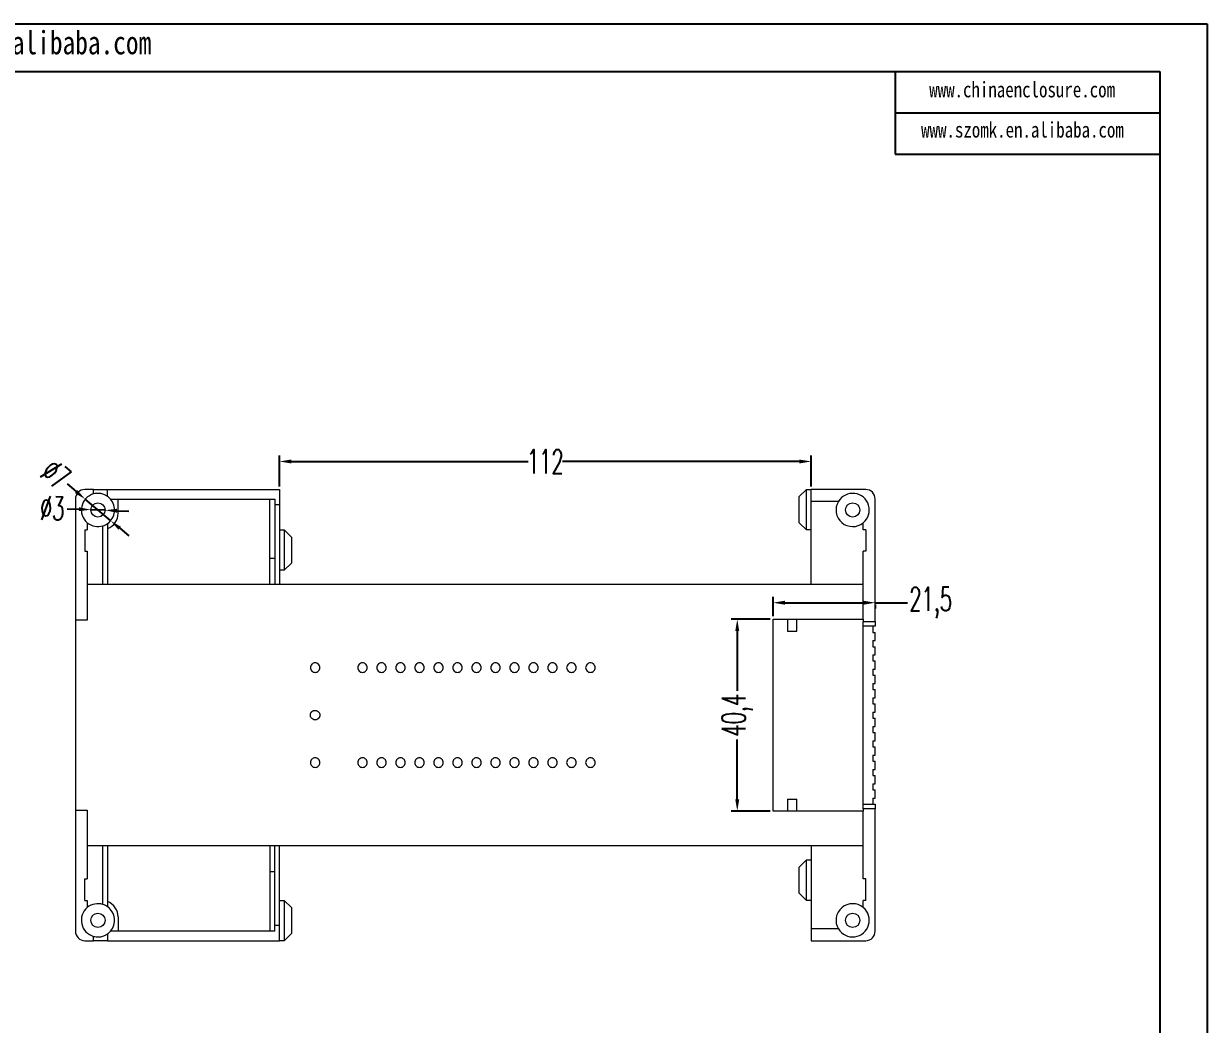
# Model space of a CAD drawing. Header units: inches. Extents: x 998 to 3526, y 519 to 940.
# Drawn here: x 1344.5 to 1593.8, y 729.7 to 940.4 of the extents above; entities that cross this region are included whole.
import ezdxf

# ---------------------------------------------------------------- set-up
doc = ezdxf.new("R2010")
doc.units = ezdxf.units.IN
doc.layers.add('文字', color=81, linetype='Continuous')
doc.styles.add('SLDTEXTSTYLE2', font='TXT', dxfattribs={"width": 0.6, "bigfont": 'bigfont'})
doc.styles.add('宋体', font='', dxfattribs={"width": 0.8, "height": 3.5})
doc.styles.get('宋体').set_extended_font_data('SimSun')
doc.dimstyles.new('5', dxfattribs={"dimtxt": 5, "dimasz": 2.5, "dimexe": 1.25, "dimexo": 0.625, "dimtad": 0, "dimzin": 12, "dimtxsty": 'SLDTEXTSTYLE2', "dimcen": 2.5, "dimclrd": 3, "dimclre": 3, "dimclrt": 256, "dimadec": 0, "dimazin": 0, "dimtfac": 1, "dimtmove": 0, "dimatfit": 3, "dimfxl": 1, "dimarcsym": 0})

# ---------------------------------------------------------------- blocks, each defined once
blk = doc.blocks.new('*D287')
at = {"color": 3, "lineweight": -2}
for p, q in [((1398.35, 842.95), (1398.35, 849.48)), ((1400.85, 848.23), (1450.72, 848.23)), ((1507.85, 848.23), (1457.97, 848.23)), ((1510.35, 842.95), (1510.35, 849.48))]:
    blk.add_line(p, q, dxfattribs=at)
at = {"color": 3}
for points in [[(1400.85, 848.64), (1400.85, 847.81), (1398.35, 848.23)], [(1507.85, 848.64), (1507.85, 847.81), (1510.35, 848.23)]]:
    blk.add_solid(points, dxfattribs=at)
at = {"layer": 'Defpoints', "color": 0}
for p in [(1398.35, 848.23), (1398.35, 842.32), (1510.35, 842.32)]:
    blk.add_point(p, dxfattribs=at)
at = {"insert": (1454.35, 848.23), "char_height": 5, "attachment_point": 5, "style": 'SLDTEXTSTYLE2'}
blk.add_mtext('112', dxfattribs=at)
blk = doc.blocks.new('*D289')
at = {"color": 3, "lineweight": -2}
for p, q in [((1501.72, 815.02), (1493.54, 815.02)), ((1494.79, 812.52), (1494.79, 799.95)), ((1494.79, 777.12), (1494.79, 789.7)), ((1501.72, 774.62), (1493.54, 774.62))]:
    blk.add_line(p, q, dxfattribs=at)
at = {"color": 3}
for points in [[(1494.37, 812.52), (1495.21, 812.52), (1494.79, 815.02)], [(1494.37, 777.12), (1495.21, 777.12), (1494.79, 774.62)]]:
    blk.add_solid(points, dxfattribs=at)
at = {"layer": 'Defpoints', "color": 0}
for p in [(1494.79, 815.02), (1502.35, 815.02), (1502.35, 774.62)]:
    blk.add_point(p, dxfattribs=at)
at = {"insert": (1494.79, 794.82), "char_height": 5, "attachment_point": 5, "rotation": 90, "style": 'SLDTEXTSTYLE2'}
blk.add_mtext('40,4', dxfattribs=at)
blk = doc.blocks.new('*D290')
at = {"color": 3, "lineweight": -2}
for p, q in [((1502.35, 815.65), (1502.35, 819.74)), ((1504.85, 818.49), (1521.35, 818.49)), ((1523.85, 818.49), (1530.65, 818.49)), ((1523.85, 818.06), (1523.85, 817.24))]:
    blk.add_line(p, q, dxfattribs=at)
at = {"color": 3}
for points in [[(1504.85, 818.91), (1504.85, 818.07), (1502.35, 818.49)], [(1521.35, 818.91), (1521.35, 818.07), (1523.85, 818.49)]]:
    blk.add_solid(points, dxfattribs=at)
at = {"layer": 'Defpoints', "color": 0}
for p in [(1502.35, 818.49), (1523.85, 818.68), (1502.35, 815.02)]:
    blk.add_point(p, dxfattribs=at)
at = {"insert": (1535.53, 818.49), "char_height": 5, "attachment_point": 5, "style": 'SLDTEXTSTYLE2'}
blk.add_mtext('21,5', dxfattribs=at)
blk = doc.blocks.new('*D291')
at = {"color": 3, "lineweight": -2}
for p, q in [((1353.6, 843.5), (1355.51, 841.89)), ((1362.77, 835.77), (1357.42, 840.28)), ((1364.69, 834.16), (1366.6, 832.54))]:
    blk.add_line(p, q, dxfattribs=at)
at = {"color": 3}
for points in [[(1355.78, 842.2), (1355.24, 841.57), (1357.42, 840.28)], [(1364.95, 834.47), (1364.42, 833.84), (1362.77, 835.77)]]:
    blk.add_solid(points, dxfattribs=at)
at = {"layer": 'Defpoints', "color": 0}
for p in [(1357.42, 840.28), (1362.77, 835.77)]:
    blk.add_point(p, dxfattribs=at)
at = {"insert": (1351.21, 845.51), "char_height": 5, "attachment_point": 5, "rotation": 319.8939, "style": 'SLDTEXTSTYLE2'}
blk.add_mtext('∅7', dxfattribs=at)
blk = doc.blocks.new('*D292')
at = {"color": 3, "lineweight": -2}
for p, q in [((1353.6, 838.27), (1356.1, 838.17)), ((1361.6, 837.96), (1358.6, 838.08)), ((1364.09, 837.87), (1366.59, 837.77))]:
    blk.add_line(p, q, dxfattribs=at)
at = {"color": 3}
for points in [[(1356.12, 838.59), (1356.08, 837.76), (1358.6, 838.08)], [(1364.11, 838.28), (1364.08, 837.45), (1361.6, 837.96)]]:
    blk.add_solid(points, dxfattribs=at)
at = {"layer": 'Defpoints', "color": 0}
for p in [(1358.6, 838.08), (1361.6, 837.96)]:
    blk.add_point(p, dxfattribs=at)
at = {"insert": (1350.48, 838.39), "char_height": 5, "attachment_point": 5, "rotation": 357.8111, "style": 'SLDTEXTSTYLE2'}
blk.add_mtext('∅3', dxfattribs=at)

msp = doc.modelspace()

# ---------------------------------------------------------------- linework, layer by layer
for p, q in [((997.89, 940.406), (1593.82, 940.406)), ((1593.82, 940.406), (1593.82, 519.041)), ((1013.31, 930.373), (1583.788, 930.373)), ((1528.051, 930.373), (1528.051, 912.956)), ((1583.788, 930.373), (1583.788, 529.073)), ((1528.051, 921.664), (1583.788, 921.664)), ((1528.051, 912.956), (1583.788, 912.956))]:
    msp.add_line(p, q)
at = {"color": 7, "linetype": 'Continuous', "lineweight": 15}
for p, q in [((1359.189, 842.32), (1357.347, 842.32)), ((1359.189, 841.4), (1359.189, 842.32)), ((1359.189, 842.32), (1362.147, 842.32)), ((1362.147, 840.857), (1362.147, 842.32)), ((1362.147, 842.32), (1398.347, 842.32)), ((1398.347, 842.32), (1398.347, 839.12)), ((1509.347, 842.32), (1507.847, 840.82)), ((1507.847, 835.32), (1507.847, 840.82)), ((1509.347, 833.82), (1509.347, 842.32)), ((1509.347, 842.32), (1510.347, 842.32)), ((1521.847, 842.32), (1510.347, 842.32)), ((1510.347, 839.82), (1510.347, 842.32)), ((1355.347, 840.32), (1355.347, 814.82)), ((1362.735, 840.32), (1397.347, 840.32)), ((1364.347, 837.32), (1364.347, 840.32)), ((1396.347, 827.82), (1396.347, 840.32)), ((1397.347, 840.32), (1397.347, 839.12)), ((1397.347, 839.12), (1397.347, 822.32)), ((1398.347, 839.12), (1397.347, 839.12)), ((1398.347, 839.12), (1398.347, 822.32)), ((1516.095, 839.82), (1510.347, 839.82)), ((1510.347, 822.32), (1510.347, 839.82)), ((1523.847, 814.57), (1523.847, 840.32)), ((1357.347, 833.82), (1357.347, 829.32)), ((1357.347, 833.82), (1357.847, 833.82)), ((1357.847, 835.339), (1357.847, 833.82)), ((1361.147, 822.32), (1361.147, 834.682)), ((1362.147, 835.184), (1362.147, 822.32)), ((1398.347, 833.82), (1399.347, 833.82)), ((1399.347, 833.82), (1399.347, 825.32)), ((1400.847, 832.32), (1399.347, 833.82)), ((1507.847, 835.32), (1509.347, 833.82)), ((1510.347, 833.82), (1509.347, 833.82)), ((1521.347, 833.82), (1521.347, 835.339)), ((1521.847, 833.82), (1521.347, 833.82)), ((1521.847, 833.82), (1521.847, 829.32)), ((1400.847, 832.32), (1400.847, 826.82)), ((1357.347, 829.32), (1357.847, 829.32)), ((1357.847, 829.32), (1357.847, 822.32)), ((1521.847, 829.32), (1521.347, 829.32)), ((1521.347, 822.32), (1521.347, 829.32)), ((1397.347, 827.82), (1396.347, 827.82)), ((1396.347, 822.32), (1396.347, 827.82)), ((1399.347, 825.32), (1400.847, 826.82)), ((1399.347, 825.32), (1398.347, 825.32)), ((1357.847, 822.32), (1357.847, 814.82)), ((1521.347, 822.32), (1357.847, 822.32)), ((1521.347, 815.02), (1521.347, 822.32)), ((1355.347, 814.82), (1355.347, 774.82)), ((1357.847, 814.82), (1355.347, 814.82)), ((1502.347, 815.02), (1521.347, 815.02)), ((1502.347, 774.62), (1502.347, 815.02)), ((1505.347, 815.02), (1505.347, 812.52)), ((1507.347, 812.52), (1507.347, 815.02)), ((1521.347, 815.02), (1521.347, 814.57)), ((1521.347, 814.57), (1523.847, 814.57)), ((1521.347, 813.57), (1521.347, 814.57)), ((1523.847, 813.57), (1521.347, 813.57)), ((1521.347, 776.07), (1521.347, 813.57)), ((1523.347, 813.57), (1523.347, 812.25)), ((1523.847, 814.57), (1523.847, 813.57)), ((1505.347, 812.52), (1506.347, 812.52)), ((1506.347, 812.52), (1507.347, 812.52)), ((1523.347, 812.25), (1523.847, 812.25)), ((1523.347, 810.535), (1523.847, 810.535)), ((1523.347, 810.535), (1523.347, 809.235)), ((1523.847, 810.535), (1523.847, 812.25)), ((1523.347, 809.235), (1523.847, 809.235)), ((1523.847, 807.52), (1523.847, 809.235)), ((1523.347, 807.52), (1523.347, 806.22)), ((1523.347, 807.52), (1523.847, 807.52)), ((1523.347, 806.22), (1523.847, 806.22)), ((1523.847, 804.505), (1523.847, 806.22)), ((1523.347, 804.505), (1523.847, 804.505)), ((1523.347, 804.505), (1523.347, 803.205)), ((1523.347, 803.205), (1523.847, 803.205)), ((1523.847, 801.49), (1523.847, 803.205)), ((1523.347, 801.49), (1523.847, 801.49)), ((1523.347, 801.49), (1523.347, 800.19)), ((1523.347, 800.19), (1523.847, 800.19)), ((1523.347, 798.475), (1523.847, 798.475)), ((1523.347, 798.475), (1523.347, 797.175)), ((1523.847, 798.475), (1523.847, 800.19)), ((1523.347, 797.175), (1523.847, 797.175)), ((1523.847, 795.46), (1523.847, 797.175)), ((1523.347, 795.46), (1523.347, 794.16)), ((1523.347, 795.46), (1523.847, 795.46)), ((1523.347, 794.16), (1523.847, 794.16)), ((1523.847, 792.445), (1523.847, 794.16)), ((1523.347, 792.445), (1523.847, 792.445)), ((1523.347, 792.445), (1523.347, 791.145)), ((1523.347, 791.145), (1523.847, 791.145)), ((1523.847, 789.43), (1523.847, 791.145)), ((1523.347, 789.43), (1523.847, 789.43)), ((1523.347, 789.43), (1523.347, 788.13)), ((1523.347, 788.13), (1523.847, 788.13)), ((1523.847, 786.415), (1523.847, 788.13)), ((1523.347, 786.415), (1523.847, 786.415)), ((1523.347, 786.415), (1523.347, 785.115)), ((1523.347, 785.115), (1523.847, 785.115)), ((1523.347, 783.4), (1523.847, 783.4)), ((1523.347, 783.4), (1523.347, 782.1)), ((1523.847, 783.4), (1523.847, 785.115)), ((1523.347, 782.1), (1523.847, 782.1)), ((1523.847, 780.385), (1523.847, 782.1)), ((1523.347, 780.385), (1523.847, 780.385)), ((1523.347, 780.385), (1523.347, 779.085)), ((1523.347, 779.085), (1523.847, 779.085)), ((1523.847, 777.37), (1523.847, 779.085)), ((1505.347, 777.12), (1505.347, 774.62)), ((1505.347, 777.12), (1506.347, 777.12)), ((1506.347, 777.12), (1507.347, 777.12)), ((1507.347, 774.62), (1507.347, 777.12)), ((1521.347, 776.07), (1523.847, 776.07)), ((1521.347, 775.07), (1521.347, 776.07)), ((1523.347, 777.37), (1523.847, 777.37)), ((1523.347, 777.37), (1523.347, 776.07)), ((1523.847, 776.07), (1523.847, 775.07)), ((1355.347, 774.82), (1357.847, 774.82)), ((1355.347, 774.82), (1355.347, 749.32)), ((1357.847, 774.82), (1357.847, 767.32)), ((1521.347, 774.62), (1502.347, 774.62)), ((1523.847, 775.07), (1521.347, 775.07)), ((1521.347, 775.07), (1521.347, 774.62)), ((1521.347, 767.32), (1521.347, 774.62)), ((1523.847, 749.32), (1523.847, 775.07)), ((1521.347, 767.32), (1357.847, 767.32)), ((1357.847, 767.32), (1357.847, 760.32)), ((1361.147, 754.959), (1361.147, 767.32)), ((1362.147, 767.32), (1362.147, 754.457)), ((1396.347, 767.32), (1396.347, 761.82)), ((1397.347, 750.52), (1397.347, 767.32)), ((1398.347, 750.52), (1398.347, 767.32)), ((1510.347, 767.32), (1510.347, 749.82)), ((1521.347, 760.32), (1521.347, 767.32)), ((1509.347, 764.32), (1507.847, 762.82)), ((1509.347, 755.82), (1509.347, 764.32)), ((1509.347, 764.32), (1510.347, 764.32)), ((1397.347, 761.82), (1396.347, 761.82)), ((1396.347, 761.82), (1396.347, 749.32)), ((1507.847, 757.32), (1507.847, 762.82)), ((1357.347, 760.32), (1357.847, 760.32)), ((1357.347, 755.82), (1357.347, 760.32)), ((1521.847, 760.32), (1521.347, 760.32)), ((1521.847, 755.82), (1521.847, 760.32)), ((1357.347, 755.82), (1357.847, 755.82)), ((1357.847, 755.82), (1357.847, 754.301)), ((1398.347, 755.82), (1399.347, 755.82)), ((1399.347, 755.82), (1399.347, 747.32)), ((1400.847, 754.32), (1399.347, 755.82)), ((1507.847, 757.32), (1509.347, 755.82)), ((1510.347, 755.82), (1509.347, 755.82)), ((1521.847, 755.82), (1521.347, 755.82)), ((1521.347, 754.301), (1521.347, 755.82)), ((1400.847, 754.32), (1400.847, 748.82)), ((1364.347, 752.32), (1364.347, 749.32)), ((1359.189, 747.32), (1359.189, 748.24)), ((1362.147, 748.784), (1362.147, 747.32)), ((1397.347, 749.32), (1362.735, 749.32)), ((1398.347, 750.52), (1397.347, 750.52)), ((1397.347, 749.32), (1397.347, 750.52)), ((1398.347, 747.32), (1398.347, 750.52)), ((1399.347, 747.32), (1400.847, 748.82)), ((1516.095, 749.82), (1510.347, 749.82)), ((1510.347, 749.82), (1510.347, 747.32)), ((1357.347, 747.32), (1359.189, 747.32)), ((1362.147, 747.32), (1359.189, 747.32)), ((1362.147, 747.32), (1398.347, 747.32)), ((1399.347, 747.32), (1398.347, 747.32)), ((1510.347, 747.32), (1521.847, 747.32))]:
    msp.add_line(p, q, dxfattribs=at)
for centre in [(1360.097, 838.02), (1519.097, 838.02), (1360.097, 751.62), (1519.097, 751.62)]:
    msp.add_circle(centre, 1.5, dxfattribs=at)
for centre, radius, start, end in [((1357.347, 840.32), 2, 90, 180), ((1360.097, 838.02), 3.5, 105.03683, 229.9948), ((1360.097, 838.02), 3.5, 41.08233, 54.14653), ((1519.097, 838.02), 3.5, 310.0052, 149.05028), ((1521.847, 840.32), 2, 0, 90), ((1360.097, 838.02), 3.5, 305.85347, 41.08233), ((1519.097, 838.02), 3.5, 149.05028, 310.0052), ((1360.847, 837.32), 3.5, 291.80375, 0), ((1360.097, 838.02), 3.5, 229.9948, 287.4576), ((1360.097, 838.02), 3.5, 287.4576, 305.85347), ((1360.097, 751.62), 3.5, 130.0052, 254.96317), ((1360.097, 751.62), 3.5, 72.5424, 130.0052), ((1360.097, 751.62), 3.5, 54.14653, 72.5424), ((1360.847, 752.32), 3.5, 0, 68.19625), ((1360.097, 751.62), 3.5, 318.91767, 54.14653), ((1519.097, 751.62), 3.5, 49.9948, 210.94972), ((1519.097, 751.62), 3.5, 210.94972, 49.9948), ((1357.347, 749.32), 2, 180, 270), ((1360.097, 751.62), 3.5, 305.85347, 318.91767), ((1521.847, 749.32), 2, 270, 0)]:
    msp.add_arc(centre, radius, start, end, dxfattribs=at)
for points, knots in [([(1362.147, 840.857), (1362.087, 840.9), (1361.968, 840.985), (1361.71, 841.128), (1361.613, 841.177), (1361.394, 841.273), (1361.272, 841.32), (1361.007, 841.403), (1360.865, 841.438), (1360.563, 841.493), (1360.4, 841.511), (1360.063, 841.524), (1359.892, 841.519), (1359.543, 841.481), (1359.364, 841.448), (1359.189, 841.4)], [0, 0, 0, 0, 0.25, 0.25, 0.375, 0.375, 0.5, 0.5, 0.625, 0.625, 0.75, 0.75, 0.875, 0.875, 1, 1, 1, 1]), ([(1406.847, 804.82), (1406.847, 804.688), (1406.821, 804.559), (1406.721, 804.316), (1406.646, 804.206), (1406.462, 804.021), (1406.35, 803.946), (1406.109, 803.847), (1405.978, 803.82), (1405.717, 803.82), (1405.586, 803.846), (1405.344, 803.946), (1405.233, 804.02), (1405.047, 804.206), (1404.973, 804.316), (1404.873, 804.559), (1404.847, 804.69), (1404.847, 804.951), (1404.873, 805.082), (1404.972, 805.323), (1405.047, 805.434), (1405.231, 805.619), (1405.342, 805.693), (1405.584, 805.794), (1405.714, 805.82), (1405.978, 805.82), (1406.108, 805.795), (1406.35, 805.694), (1406.461, 805.62), (1406.738, 805.343), (1406.847, 805.084), (1406.847, 804.82)], [0, 0, 0, 0, 0.0625, 0.0625, 0.125, 0.125, 0.1875, 0.1875, 0.25, 0.25, 0.3125, 0.3125, 0.375, 0.375, 0.4375, 0.4375, 0.5, 0.5, 0.5625, 0.5625, 0.625, 0.625, 0.6875, 0.6875, 0.75, 0.75, 0.8125, 0.8125, 0.875, 0.875, 1, 1, 1, 1]), ([(1416.847, 804.82), (1416.847, 804.688), (1416.821, 804.559), (1416.721, 804.316), (1416.646, 804.206), (1416.462, 804.021), (1416.35, 803.946), (1416.109, 803.847), (1415.978, 803.82), (1415.717, 803.82), (1415.586, 803.846), (1415.344, 803.946), (1415.233, 804.02), (1415.047, 804.206), (1414.973, 804.316), (1414.873, 804.559), (1414.847, 804.69), (1414.847, 804.951), (1414.873, 805.082), (1414.972, 805.323), (1415.047, 805.434), (1415.231, 805.619), (1415.342, 805.693), (1415.584, 805.794), (1415.714, 805.82), (1415.978, 805.82), (1416.108, 805.795), (1416.35, 805.694), (1416.461, 805.62), (1416.738, 805.343), (1416.847, 805.084), (1416.847, 804.82)], [0, 0, 0, 0, 0.0625, 0.0625, 0.125, 0.125, 0.1875, 0.1875, 0.25, 0.25, 0.3125, 0.3125, 0.375, 0.375, 0.4375, 0.4375, 0.5, 0.5, 0.5625, 0.5625, 0.625, 0.625, 0.6875, 0.6875, 0.75, 0.75, 0.8125, 0.8125, 0.875, 0.875, 1, 1, 1, 1]), ([(1420.847, 804.82), (1420.847, 804.688), (1420.821, 804.559), (1420.721, 804.316), (1420.646, 804.206), (1420.462, 804.021), (1420.35, 803.946), (1420.109, 803.847), (1419.978, 803.82), (1419.717, 803.82), (1419.586, 803.846), (1419.344, 803.946), (1419.233, 804.02), (1419.047, 804.206), (1418.973, 804.316), (1418.873, 804.559), (1418.847, 804.69), (1418.847, 804.951), (1418.873, 805.082), (1418.972, 805.323), (1419.047, 805.434), (1419.231, 805.619), (1419.342, 805.693), (1419.584, 805.794), (1419.714, 805.82), (1419.978, 805.82), (1420.108, 805.795), (1420.35, 805.694), (1420.461, 805.62), (1420.738, 805.343), (1420.847, 805.084), (1420.847, 804.82)], [0, 0, 0, 0, 0.0625, 0.0625, 0.125, 0.125, 0.1875, 0.1875, 0.25, 0.25, 0.3125, 0.3125, 0.375, 0.375, 0.4375, 0.4375, 0.5, 0.5, 0.5625, 0.5625, 0.625, 0.625, 0.6875, 0.6875, 0.75, 0.75, 0.8125, 0.8125, 0.875, 0.875, 1, 1, 1, 1]), ([(1424.847, 804.82), (1424.847, 804.688), (1424.821, 804.559), (1424.721, 804.316), (1424.646, 804.206), (1424.462, 804.021), (1424.35, 803.946), (1424.109, 803.847), (1423.978, 803.82), (1423.717, 803.82), (1423.586, 803.846), (1423.344, 803.946), (1423.233, 804.02), (1423.047, 804.206), (1422.973, 804.316), (1422.873, 804.559), (1422.847, 804.69), (1422.847, 804.951), (1422.873, 805.082), (1422.972, 805.323), (1423.047, 805.434), (1423.231, 805.619), (1423.342, 805.693), (1423.584, 805.794), (1423.714, 805.82), (1423.978, 805.82), (1424.108, 805.795), (1424.35, 805.694), (1424.461, 805.62), (1424.738, 805.343), (1424.847, 805.084), (1424.847, 804.82)], [0, 0, 0, 0, 0.0625, 0.0625, 0.125, 0.125, 0.1875, 0.1875, 0.25, 0.25, 0.3125, 0.3125, 0.375, 0.375, 0.4375, 0.4375, 0.5, 0.5, 0.5625, 0.5625, 0.625, 0.625, 0.6875, 0.6875, 0.75, 0.75, 0.8125, 0.8125, 0.875, 0.875, 1, 1, 1, 1]), ([(1428.847, 804.82), (1428.847, 804.688), (1428.821, 804.559), (1428.721, 804.316), (1428.646, 804.206), (1428.462, 804.021), (1428.35, 803.946), (1428.109, 803.847), (1427.978, 803.82), (1427.717, 803.82), (1427.586, 803.846), (1427.344, 803.946), (1427.233, 804.02), (1427.047, 804.206), (1426.973, 804.316), (1426.873, 804.559), (1426.847, 804.69), (1426.847, 804.951), (1426.873, 805.082), (1426.972, 805.323), (1427.047, 805.434), (1427.231, 805.619), (1427.342, 805.693), (1427.584, 805.794), (1427.714, 805.82), (1427.978, 805.82), (1428.108, 805.795), (1428.35, 805.694), (1428.461, 805.62), (1428.738, 805.343), (1428.847, 805.084), (1428.847, 804.82)], [0, 0, 0, 0, 0.0625, 0.0625, 0.125, 0.125, 0.1875, 0.1875, 0.25, 0.25, 0.3125, 0.3125, 0.375, 0.375, 0.4375, 0.4375, 0.5, 0.5, 0.5625, 0.5625, 0.625, 0.625, 0.6875, 0.6875, 0.75, 0.75, 0.8125, 0.8125, 0.875, 0.875, 1, 1, 1, 1]), ([(1432.847, 804.82), (1432.847, 804.688), (1432.821, 804.559), (1432.721, 804.316), (1432.646, 804.206), (1432.462, 804.021), (1432.35, 803.946), (1432.109, 803.847), (1431.978, 803.82), (1431.717, 803.82), (1431.586, 803.846), (1431.344, 803.946), (1431.233, 804.02), (1431.047, 804.206), (1430.973, 804.316), (1430.873, 804.559), (1430.847, 804.69), (1430.847, 804.951), (1430.873, 805.082), (1430.972, 805.323), (1431.047, 805.434), (1431.231, 805.619), (1431.342, 805.693), (1431.584, 805.794), (1431.714, 805.82), (1431.978, 805.82), (1432.108, 805.795), (1432.35, 805.694), (1432.461, 805.62), (1432.738, 805.343), (1432.847, 805.084), (1432.847, 804.82)], [0, 0, 0, 0, 0.0625, 0.0625, 0.125, 0.125, 0.1875, 0.1875, 0.25, 0.25, 0.3125, 0.3125, 0.375, 0.375, 0.4375, 0.4375, 0.5, 0.5, 0.5625, 0.5625, 0.625, 0.625, 0.6875, 0.6875, 0.75, 0.75, 0.8125, 0.8125, 0.875, 0.875, 1, 1, 1, 1]), ([(1436.847, 804.82), (1436.847, 804.688), (1436.821, 804.559), (1436.721, 804.316), (1436.646, 804.206), (1436.462, 804.021), (1436.35, 803.946), (1436.109, 803.847), (1435.978, 803.82), (1435.717, 803.82), (1435.586, 803.846), (1435.344, 803.946), (1435.233, 804.02), (1435.047, 804.206), (1434.973, 804.316), (1434.873, 804.559), (1434.847, 804.69), (1434.847, 804.951), (1434.873, 805.082), (1434.972, 805.323), (1435.047, 805.434), (1435.231, 805.619), (1435.342, 805.693), (1435.584, 805.794), (1435.714, 805.82), (1435.978, 805.82), (1436.108, 805.795), (1436.35, 805.694), (1436.461, 805.62), (1436.738, 805.343), (1436.847, 805.084), (1436.847, 804.82)], [0, 0, 0, 0, 0.0625, 0.0625, 0.125, 0.125, 0.1875, 0.1875, 0.25, 0.25, 0.3125, 0.3125, 0.375, 0.375, 0.4375, 0.4375, 0.5, 0.5, 0.5625, 0.5625, 0.625, 0.625, 0.6875, 0.6875, 0.75, 0.75, 0.8125, 0.8125, 0.875, 0.875, 1, 1, 1, 1]), ([(1440.847, 804.82), (1440.847, 804.688), (1440.821, 804.559), (1440.721, 804.316), (1440.646, 804.206), (1440.462, 804.021), (1440.35, 803.946), (1440.109, 803.847), (1439.978, 803.82), (1439.717, 803.82), (1439.586, 803.846), (1439.344, 803.946), (1439.233, 804.02), (1439.047, 804.206), (1438.973, 804.316), (1438.873, 804.559), (1438.847, 804.69), (1438.847, 804.951), (1438.873, 805.082), (1438.972, 805.323), (1439.047, 805.434), (1439.231, 805.619), (1439.342, 805.693), (1439.584, 805.794), (1439.714, 805.82), (1439.978, 805.82), (1440.108, 805.795), (1440.35, 805.694), (1440.461, 805.62), (1440.738, 805.343), (1440.847, 805.084), (1440.847, 804.82)], [0, 0, 0, 0, 0.0625, 0.0625, 0.125, 0.125, 0.1875, 0.1875, 0.25, 0.25, 0.3125, 0.3125, 0.375, 0.375, 0.4375, 0.4375, 0.5, 0.5, 0.5625, 0.5625, 0.625, 0.625, 0.6875, 0.6875, 0.75, 0.75, 0.8125, 0.8125, 0.875, 0.875, 1, 1, 1, 1]), ([(1444.847, 804.82), (1444.847, 804.688), (1444.821, 804.559), (1444.721, 804.316), (1444.646, 804.206), (1444.462, 804.021), (1444.35, 803.946), (1444.109, 803.847), (1443.978, 803.82), (1443.717, 803.82), (1443.586, 803.846), (1443.344, 803.946), (1443.233, 804.02), (1443.047, 804.206), (1442.973, 804.316), (1442.873, 804.559), (1442.847, 804.69), (1442.847, 804.951), (1442.873, 805.082), (1442.972, 805.323), (1443.047, 805.434), (1443.231, 805.619), (1443.342, 805.693), (1443.584, 805.794), (1443.714, 805.82), (1443.978, 805.82), (1444.108, 805.795), (1444.35, 805.694), (1444.461, 805.62), (1444.738, 805.343), (1444.847, 805.084), (1444.847, 804.82)], [0, 0, 0, 0, 0.0625, 0.0625, 0.125, 0.125, 0.1875, 0.1875, 0.25, 0.25, 0.3125, 0.3125, 0.375, 0.375, 0.4375, 0.4375, 0.5, 0.5, 0.5625, 0.5625, 0.625, 0.625, 0.6875, 0.6875, 0.75, 0.75, 0.8125, 0.8125, 0.875, 0.875, 1, 1, 1, 1]), ([(1448.847, 804.82), (1448.847, 804.688), (1448.821, 804.559), (1448.721, 804.316), (1448.646, 804.206), (1448.462, 804.021), (1448.35, 803.946), (1448.109, 803.847), (1447.978, 803.82), (1447.717, 803.82), (1447.586, 803.846), (1447.344, 803.946), (1447.233, 804.02), (1447.047, 804.206), (1446.973, 804.316), (1446.873, 804.559), (1446.847, 804.69), (1446.847, 804.951), (1446.873, 805.082), (1446.972, 805.323), (1447.047, 805.434), (1447.231, 805.619), (1447.342, 805.693), (1447.584, 805.794), (1447.714, 805.82), (1447.978, 805.82), (1448.108, 805.795), (1448.35, 805.694), (1448.461, 805.62), (1448.738, 805.343), (1448.847, 805.084), (1448.847, 804.82)], [0, 0, 0, 0, 0.0625, 0.0625, 0.125, 0.125, 0.1875, 0.1875, 0.25, 0.25, 0.3125, 0.3125, 0.375, 0.375, 0.4375, 0.4375, 0.5, 0.5, 0.5625, 0.5625, 0.625, 0.625, 0.6875, 0.6875, 0.75, 0.75, 0.8125, 0.8125, 0.875, 0.875, 1, 1, 1, 1]), ([(1452.847, 804.82), (1452.847, 804.688), (1452.821, 804.559), (1452.721, 804.316), (1452.646, 804.206), (1452.462, 804.021), (1452.35, 803.946), (1452.109, 803.847), (1451.978, 803.82), (1451.717, 803.82), (1451.586, 803.846), (1451.344, 803.946), (1451.233, 804.02), (1451.047, 804.206), (1450.973, 804.316), (1450.873, 804.559), (1450.847, 804.69), (1450.847, 804.951), (1450.873, 805.082), (1450.972, 805.323), (1451.047, 805.434), (1451.231, 805.619), (1451.342, 805.693), (1451.584, 805.794), (1451.714, 805.82), (1451.978, 805.82), (1452.108, 805.795), (1452.35, 805.694), (1452.461, 805.62), (1452.738, 805.343), (1452.847, 805.084), (1452.847, 804.82)], [0, 0, 0, 0, 0.0625, 0.0625, 0.125, 0.125, 0.1875, 0.1875, 0.25, 0.25, 0.3125, 0.3125, 0.375, 0.375, 0.4375, 0.4375, 0.5, 0.5, 0.5625, 0.5625, 0.625, 0.625, 0.6875, 0.6875, 0.75, 0.75, 0.8125, 0.8125, 0.875, 0.875, 1, 1, 1, 1]), ([(1456.847, 804.82), (1456.847, 804.688), (1456.821, 804.559), (1456.721, 804.316), (1456.646, 804.206), (1456.462, 804.021), (1456.35, 803.946), (1456.109, 803.847), (1455.978, 803.82), (1455.717, 803.82), (1455.586, 803.846), (1455.344, 803.946), (1455.233, 804.02), (1455.047, 804.206), (1454.973, 804.316), (1454.873, 804.559), (1454.847, 804.69), (1454.847, 804.951), (1454.873, 805.082), (1454.972, 805.323), (1455.047, 805.434), (1455.231, 805.619), (1455.342, 805.693), (1455.584, 805.794), (1455.714, 805.82), (1455.978, 805.82), (1456.108, 805.795), (1456.35, 805.694), (1456.461, 805.62), (1456.738, 805.343), (1456.847, 805.084), (1456.847, 804.82)], [0, 0, 0, 0, 0.0625, 0.0625, 0.125, 0.125, 0.1875, 0.1875, 0.25, 0.25, 0.3125, 0.3125, 0.375, 0.375, 0.4375, 0.4375, 0.5, 0.5, 0.5625, 0.5625, 0.625, 0.625, 0.6875, 0.6875, 0.75, 0.75, 0.8125, 0.8125, 0.875, 0.875, 1, 1, 1, 1]), ([(1460.847, 804.82), (1460.847, 804.688), (1460.821, 804.559), (1460.721, 804.316), (1460.646, 804.206), (1460.462, 804.021), (1460.35, 803.946), (1460.109, 803.847), (1459.978, 803.82), (1459.717, 803.82), (1459.586, 803.846), (1459.344, 803.946), (1459.233, 804.02), (1459.047, 804.206), (1458.973, 804.316), (1458.873, 804.559), (1458.847, 804.69), (1458.847, 804.951), (1458.873, 805.082), (1458.972, 805.323), (1459.047, 805.434), (1459.231, 805.619), (1459.342, 805.693), (1459.584, 805.794), (1459.714, 805.82), (1459.978, 805.82), (1460.108, 805.795), (1460.35, 805.694), (1460.461, 805.62), (1460.738, 805.343), (1460.847, 805.084), (1460.847, 804.82)], [0, 0, 0, 0, 0.0625, 0.0625, 0.125, 0.125, 0.1875, 0.1875, 0.25, 0.25, 0.3125, 0.3125, 0.375, 0.375, 0.4375, 0.4375, 0.5, 0.5, 0.5625, 0.5625, 0.625, 0.625, 0.6875, 0.6875, 0.75, 0.75, 0.8125, 0.8125, 0.875, 0.875, 1, 1, 1, 1]), ([(1464.847, 804.82), (1464.847, 804.688), (1464.821, 804.559), (1464.721, 804.316), (1464.646, 804.206), (1464.462, 804.021), (1464.35, 803.946), (1464.109, 803.847), (1463.978, 803.82), (1463.717, 803.82), (1463.586, 803.846), (1463.344, 803.946), (1463.233, 804.02), (1463.047, 804.206), (1462.973, 804.316), (1462.873, 804.559), (1462.847, 804.69), (1462.847, 804.951), (1462.873, 805.082), (1462.972, 805.323), (1463.047, 805.434), (1463.231, 805.619), (1463.342, 805.693), (1463.584, 805.794), (1463.714, 805.82), (1463.978, 805.82), (1464.108, 805.795), (1464.35, 805.694), (1464.461, 805.62), (1464.738, 805.343), (1464.847, 805.084), (1464.847, 804.82)], [0, 0, 0, 0, 0.0625, 0.0625, 0.125, 0.125, 0.1875, 0.1875, 0.25, 0.25, 0.3125, 0.3125, 0.375, 0.375, 0.4375, 0.4375, 0.5, 0.5, 0.5625, 0.5625, 0.625, 0.625, 0.6875, 0.6875, 0.75, 0.75, 0.8125, 0.8125, 0.875, 0.875, 1, 1, 1, 1]), ([(1404.847, 794.82), (1404.848, 794.853), (1404.85, 794.918), (1404.865, 795.016), (1404.888, 795.111), (1404.921, 795.203), (1404.963, 795.292), (1405.014, 795.377), (1405.072, 795.455), (1405.138, 795.528), (1405.211, 795.594), (1405.29, 795.653), (1405.374, 795.703), (1405.463, 795.745), (1405.555, 795.779), (1405.651, 795.803), (1405.748, 795.817), (1405.899, 795.825), (1406.192, 795.787), (1406.502, 795.609), (1406.702, 795.354), (1406.793, 795.164), (1406.839, 794.985), (1406.844, 794.872), (1406.847, 794.82)], [0, 0, 0, 0, 0.031308, 0.062616, 0.0939239, 0.1252319, 0.1565399, 0.1878479, 0.2191559, 0.2504639, 0.2817719, 0.3130799, 0.3443879, 0.3756959, 0.407004, 0.438312, 0.4696201, 0.5009281, 0.5834719, 0.7495062, 0.8249474, 0.8918512, 0.9502056, 1, 1, 1, 1]), ([(1406.847, 794.82), (1406.846, 794.788), (1406.844, 794.722), (1406.829, 794.625), (1406.805, 794.53), (1406.772, 794.437), (1406.73, 794.348), (1406.68, 794.264), (1406.621, 794.185), (1406.555, 794.112), (1406.482, 794.046), (1406.403, 793.988), (1406.319, 793.937), (1406.23, 793.895), (1406.138, 793.862), (1406.043, 793.838), (1405.945, 793.824), (1405.794, 793.816), (1405.501, 793.853), (1405.192, 794.031), (1404.991, 794.287), (1404.901, 794.477), (1404.854, 794.655), (1404.849, 794.768), (1404.847, 794.82)], [0, 0, 0, 0, 0.0313177, 0.0626354, 0.0939531, 0.1252708, 0.1565885, 0.1879062, 0.2192239, 0.2505416, 0.2818593, 0.3131771, 0.3444948, 0.3758125, 0.4071303, 0.4384481, 0.4697658, 0.5010836, 0.5835951, 0.749654, 0.8250305, 0.8918882, 0.9502148, 1, 1, 1, 1]), ([(1406.847, 784.82), (1406.847, 784.688), (1406.821, 784.559), (1406.721, 784.316), (1406.646, 784.206), (1406.462, 784.021), (1406.35, 783.947), (1406.11, 783.847), (1405.978, 783.82), (1405.717, 783.82), (1405.586, 783.846), (1405.344, 783.946), (1405.233, 784.02), (1405.047, 784.206), (1404.973, 784.316), (1404.873, 784.559), (1404.847, 784.689), (1404.847, 784.95), (1404.873, 785.082), (1404.972, 785.323), (1405.047, 785.434), (1405.231, 785.619), (1405.342, 785.693), (1405.584, 785.794), (1405.714, 785.82), (1405.978, 785.82), (1406.108, 785.795), (1406.35, 785.694), (1406.461, 785.62), (1406.738, 785.343), (1406.847, 785.084), (1406.847, 784.82)], [0, 0, 0, 0, 0.0625, 0.0625, 0.125, 0.125, 0.1875, 0.1875, 0.25, 0.25, 0.3125, 0.3125, 0.375, 0.375, 0.4375, 0.4375, 0.5, 0.5, 0.5625, 0.5625, 0.625, 0.625, 0.6875, 0.6875, 0.75, 0.75, 0.8125, 0.8125, 0.875, 0.875, 1, 1, 1, 1]), ([(1416.847, 784.82), (1416.847, 784.688), (1416.821, 784.559), (1416.721, 784.316), (1416.646, 784.206), (1416.462, 784.021), (1416.35, 783.947), (1416.11, 783.847), (1415.978, 783.82), (1415.717, 783.82), (1415.586, 783.846), (1415.344, 783.946), (1415.233, 784.02), (1415.047, 784.206), (1414.973, 784.316), (1414.873, 784.559), (1414.847, 784.689), (1414.847, 784.95), (1414.873, 785.082), (1414.972, 785.323), (1415.047, 785.434), (1415.231, 785.619), (1415.342, 785.693), (1415.584, 785.794), (1415.714, 785.82), (1415.978, 785.82), (1416.108, 785.795), (1416.35, 785.694), (1416.461, 785.62), (1416.738, 785.343), (1416.847, 785.084), (1416.847, 784.82)], [0, 0, 0, 0, 0.0625, 0.0625, 0.125, 0.125, 0.1875, 0.1875, 0.25, 0.25, 0.3125, 0.3125, 0.375, 0.375, 0.4375, 0.4375, 0.5, 0.5, 0.5625, 0.5625, 0.625, 0.625, 0.6875, 0.6875, 0.75, 0.75, 0.8125, 0.8125, 0.875, 0.875, 1, 1, 1, 1]), ([(1420.847, 784.82), (1420.847, 784.688), (1420.821, 784.559), (1420.721, 784.316), (1420.646, 784.206), (1420.462, 784.021), (1420.35, 783.947), (1420.11, 783.847), (1419.978, 783.82), (1419.717, 783.82), (1419.586, 783.846), (1419.344, 783.946), (1419.233, 784.02), (1419.047, 784.206), (1418.973, 784.316), (1418.873, 784.559), (1418.847, 784.689), (1418.847, 784.95), (1418.873, 785.082), (1418.972, 785.323), (1419.047, 785.434), (1419.231, 785.619), (1419.342, 785.693), (1419.584, 785.794), (1419.714, 785.82), (1419.978, 785.82), (1420.108, 785.795), (1420.35, 785.694), (1420.461, 785.62), (1420.738, 785.343), (1420.847, 785.084), (1420.847, 784.82)], [0, 0, 0, 0, 0.0625, 0.0625, 0.125, 0.125, 0.1875, 0.1875, 0.25, 0.25, 0.3125, 0.3125, 0.375, 0.375, 0.4375, 0.4375, 0.5, 0.5, 0.5625, 0.5625, 0.625, 0.625, 0.6875, 0.6875, 0.75, 0.75, 0.8125, 0.8125, 0.875, 0.875, 1, 1, 1, 1]), ([(1424.847, 784.82), (1424.847, 784.688), (1424.821, 784.559), (1424.721, 784.316), (1424.646, 784.206), (1424.462, 784.021), (1424.35, 783.947), (1424.11, 783.847), (1423.978, 783.82), (1423.717, 783.82), (1423.586, 783.846), (1423.344, 783.946), (1423.233, 784.02), (1423.047, 784.206), (1422.973, 784.316), (1422.873, 784.559), (1422.847, 784.689), (1422.847, 784.95), (1422.873, 785.082), (1422.972, 785.323), (1423.047, 785.434), (1423.231, 785.619), (1423.342, 785.693), (1423.584, 785.794), (1423.714, 785.82), (1423.978, 785.82), (1424.108, 785.795), (1424.35, 785.694), (1424.461, 785.62), (1424.738, 785.343), (1424.847, 785.084), (1424.847, 784.82)], [0, 0, 0, 0, 0.0625, 0.0625, 0.125, 0.125, 0.1875, 0.1875, 0.25, 0.25, 0.3125, 0.3125, 0.375, 0.375, 0.4375, 0.4375, 0.5, 0.5, 0.5625, 0.5625, 0.625, 0.625, 0.6875, 0.6875, 0.75, 0.75, 0.8125, 0.8125, 0.875, 0.875, 1, 1, 1, 1]), ([(1428.847, 784.82), (1428.847, 784.688), (1428.821, 784.559), (1428.721, 784.316), (1428.646, 784.206), (1428.462, 784.021), (1428.35, 783.947), (1428.11, 783.847), (1427.978, 783.82), (1427.717, 783.82), (1427.586, 783.846), (1427.344, 783.946), (1427.233, 784.02), (1427.047, 784.206), (1426.973, 784.316), (1426.873, 784.559), (1426.847, 784.689), (1426.847, 784.95), (1426.873, 785.082), (1426.972, 785.323), (1427.047, 785.434), (1427.231, 785.619), (1427.342, 785.693), (1427.584, 785.794), (1427.714, 785.82), (1427.978, 785.82), (1428.108, 785.795), (1428.35, 785.694), (1428.461, 785.62), (1428.738, 785.343), (1428.847, 785.084), (1428.847, 784.82)], [0, 0, 0, 0, 0.0625, 0.0625, 0.125, 0.125, 0.1875, 0.1875, 0.25, 0.25, 0.3125, 0.3125, 0.375, 0.375, 0.4375, 0.4375, 0.5, 0.5, 0.5625, 0.5625, 0.625, 0.625, 0.6875, 0.6875, 0.75, 0.75, 0.8125, 0.8125, 0.875, 0.875, 1, 1, 1, 1]), ([(1432.847, 784.82), (1432.847, 784.688), (1432.821, 784.559), (1432.721, 784.316), (1432.646, 784.206), (1432.462, 784.021), (1432.35, 783.947), (1432.11, 783.847), (1431.978, 783.82), (1431.717, 783.82), (1431.586, 783.846), (1431.344, 783.946), (1431.233, 784.02), (1431.047, 784.206), (1430.973, 784.316), (1430.873, 784.559), (1430.847, 784.689), (1430.847, 784.95), (1430.873, 785.082), (1430.972, 785.323), (1431.047, 785.434), (1431.231, 785.619), (1431.342, 785.693), (1431.584, 785.794), (1431.714, 785.82), (1431.978, 785.82), (1432.108, 785.795), (1432.35, 785.694), (1432.461, 785.62), (1432.738, 785.343), (1432.847, 785.084), (1432.847, 784.82)], [0, 0, 0, 0, 0.0625, 0.0625, 0.125, 0.125, 0.1875, 0.1875, 0.25, 0.25, 0.3125, 0.3125, 0.375, 0.375, 0.4375, 0.4375, 0.5, 0.5, 0.5625, 0.5625, 0.625, 0.625, 0.6875, 0.6875, 0.75, 0.75, 0.8125, 0.8125, 0.875, 0.875, 1, 1, 1, 1]), ([(1436.847, 784.82), (1436.847, 784.688), (1436.821, 784.559), (1436.721, 784.316), (1436.646, 784.206), (1436.462, 784.021), (1436.35, 783.947), (1436.11, 783.847), (1435.978, 783.82), (1435.717, 783.82), (1435.586, 783.846), (1435.344, 783.946), (1435.233, 784.02), (1435.047, 784.206), (1434.973, 784.316), (1434.873, 784.559), (1434.847, 784.689), (1434.847, 784.95), (1434.873, 785.082), (1434.972, 785.323), (1435.047, 785.434), (1435.231, 785.619), (1435.342, 785.693), (1435.584, 785.794), (1435.714, 785.82), (1435.978, 785.82), (1436.108, 785.795), (1436.35, 785.694), (1436.461, 785.62), (1436.738, 785.343), (1436.847, 785.084), (1436.847, 784.82)], [0, 0, 0, 0, 0.0625, 0.0625, 0.125, 0.125, 0.1875, 0.1875, 0.25, 0.25, 0.3125, 0.3125, 0.375, 0.375, 0.4375, 0.4375, 0.5, 0.5, 0.5625, 0.5625, 0.625, 0.625, 0.6875, 0.6875, 0.75, 0.75, 0.8125, 0.8125, 0.875, 0.875, 1, 1, 1, 1]), ([(1440.847, 784.82), (1440.847, 784.688), (1440.821, 784.559), (1440.721, 784.316), (1440.646, 784.206), (1440.462, 784.021), (1440.35, 783.947), (1440.11, 783.847), (1439.978, 783.82), (1439.717, 783.82), (1439.586, 783.846), (1439.344, 783.946), (1439.233, 784.02), (1439.047, 784.206), (1438.973, 784.316), (1438.873, 784.559), (1438.847, 784.689), (1438.847, 784.95), (1438.873, 785.082), (1438.972, 785.323), (1439.047, 785.434), (1439.231, 785.619), (1439.342, 785.693), (1439.584, 785.794), (1439.714, 785.82), (1439.978, 785.82), (1440.108, 785.795), (1440.35, 785.694), (1440.461, 785.62), (1440.738, 785.343), (1440.847, 785.084), (1440.847, 784.82)], [0, 0, 0, 0, 0.0625, 0.0625, 0.125, 0.125, 0.1875, 0.1875, 0.25, 0.25, 0.3125, 0.3125, 0.375, 0.375, 0.4375, 0.4375, 0.5, 0.5, 0.5625, 0.5625, 0.625, 0.625, 0.6875, 0.6875, 0.75, 0.75, 0.8125, 0.8125, 0.875, 0.875, 1, 1, 1, 1]), ([(1444.847, 784.82), (1444.847, 784.688), (1444.821, 784.559), (1444.721, 784.316), (1444.646, 784.206), (1444.462, 784.021), (1444.35, 783.947), (1444.11, 783.847), (1443.978, 783.82), (1443.717, 783.82), (1443.586, 783.846), (1443.344, 783.946), (1443.233, 784.02), (1443.047, 784.206), (1442.973, 784.316), (1442.873, 784.559), (1442.847, 784.689), (1442.847, 784.95), (1442.873, 785.082), (1442.972, 785.323), (1443.047, 785.434), (1443.231, 785.619), (1443.342, 785.693), (1443.584, 785.794), (1443.714, 785.82), (1443.978, 785.82), (1444.108, 785.795), (1444.35, 785.694), (1444.461, 785.62), (1444.738, 785.343), (1444.847, 785.084), (1444.847, 784.82)], [0, 0, 0, 0, 0.0625, 0.0625, 0.125, 0.125, 0.1875, 0.1875, 0.25, 0.25, 0.3125, 0.3125, 0.375, 0.375, 0.4375, 0.4375, 0.5, 0.5, 0.5625, 0.5625, 0.625, 0.625, 0.6875, 0.6875, 0.75, 0.75, 0.8125, 0.8125, 0.875, 0.875, 1, 1, 1, 1]), ([(1448.847, 784.82), (1448.847, 784.688), (1448.821, 784.559), (1448.721, 784.316), (1448.646, 784.206), (1448.462, 784.021), (1448.35, 783.947), (1448.11, 783.847), (1447.978, 783.82), (1447.717, 783.82), (1447.586, 783.846), (1447.344, 783.946), (1447.233, 784.02), (1447.047, 784.206), (1446.973, 784.316), (1446.873, 784.559), (1446.847, 784.689), (1446.847, 784.95), (1446.873, 785.082), (1446.972, 785.323), (1447.047, 785.434), (1447.231, 785.619), (1447.342, 785.693), (1447.584, 785.794), (1447.714, 785.82), (1447.978, 785.82), (1448.108, 785.795), (1448.35, 785.694), (1448.461, 785.62), (1448.738, 785.343), (1448.847, 785.084), (1448.847, 784.82)], [0, 0, 0, 0, 0.0625, 0.0625, 0.125, 0.125, 0.1875, 0.1875, 0.25, 0.25, 0.3125, 0.3125, 0.375, 0.375, 0.4375, 0.4375, 0.5, 0.5, 0.5625, 0.5625, 0.625, 0.625, 0.6875, 0.6875, 0.75, 0.75, 0.8125, 0.8125, 0.875, 0.875, 1, 1, 1, 1]), ([(1452.847, 784.82), (1452.847, 784.688), (1452.821, 784.559), (1452.721, 784.316), (1452.646, 784.206), (1452.462, 784.021), (1452.35, 783.947), (1452.11, 783.847), (1451.978, 783.82), (1451.717, 783.82), (1451.586, 783.846), (1451.344, 783.946), (1451.233, 784.02), (1451.047, 784.206), (1450.973, 784.316), (1450.873, 784.559), (1450.847, 784.689), (1450.847, 784.95), (1450.873, 785.082), (1450.972, 785.323), (1451.047, 785.434), (1451.231, 785.619), (1451.342, 785.693), (1451.584, 785.794), (1451.714, 785.82), (1451.978, 785.82), (1452.108, 785.795), (1452.35, 785.694), (1452.461, 785.62), (1452.738, 785.343), (1452.847, 785.084), (1452.847, 784.82)], [0, 0, 0, 0, 0.0625, 0.0625, 0.125, 0.125, 0.1875, 0.1875, 0.25, 0.25, 0.3125, 0.3125, 0.375, 0.375, 0.4375, 0.4375, 0.5, 0.5, 0.5625, 0.5625, 0.625, 0.625, 0.6875, 0.6875, 0.75, 0.75, 0.8125, 0.8125, 0.875, 0.875, 1, 1, 1, 1]), ([(1456.847, 784.82), (1456.847, 784.688), (1456.821, 784.559), (1456.721, 784.316), (1456.646, 784.206), (1456.462, 784.021), (1456.35, 783.947), (1456.11, 783.847), (1455.978, 783.82), (1455.717, 783.82), (1455.586, 783.846), (1455.344, 783.946), (1455.233, 784.02), (1455.047, 784.206), (1454.973, 784.316), (1454.873, 784.559), (1454.847, 784.689), (1454.847, 784.95), (1454.873, 785.082), (1454.972, 785.323), (1455.047, 785.434), (1455.231, 785.619), (1455.342, 785.693), (1455.584, 785.794), (1455.714, 785.82), (1455.978, 785.82), (1456.108, 785.795), (1456.35, 785.694), (1456.461, 785.62), (1456.738, 785.343), (1456.847, 785.084), (1456.847, 784.82)], [0, 0, 0, 0, 0.0625, 0.0625, 0.125, 0.125, 0.1875, 0.1875, 0.25, 0.25, 0.3125, 0.3125, 0.375, 0.375, 0.4375, 0.4375, 0.5, 0.5, 0.5625, 0.5625, 0.625, 0.625, 0.6875, 0.6875, 0.75, 0.75, 0.8125, 0.8125, 0.875, 0.875, 1, 1, 1, 1]), ([(1460.847, 784.82), (1460.847, 784.688), (1460.821, 784.559), (1460.721, 784.316), (1460.646, 784.206), (1460.462, 784.021), (1460.35, 783.947), (1460.11, 783.847), (1459.978, 783.82), (1459.717, 783.82), (1459.586, 783.846), (1459.344, 783.946), (1459.233, 784.02), (1459.047, 784.206), (1458.973, 784.316), (1458.873, 784.559), (1458.847, 784.689), (1458.847, 784.95), (1458.873, 785.082), (1458.972, 785.323), (1459.047, 785.434), (1459.231, 785.619), (1459.342, 785.693), (1459.584, 785.794), (1459.714, 785.82), (1459.978, 785.82), (1460.108, 785.795), (1460.35, 785.694), (1460.461, 785.62), (1460.738, 785.343), (1460.847, 785.084), (1460.847, 784.82)], [0, 0, 0, 0, 0.0625, 0.0625, 0.125, 0.125, 0.1875, 0.1875, 0.25, 0.25, 0.3125, 0.3125, 0.375, 0.375, 0.4375, 0.4375, 0.5, 0.5, 0.5625, 0.5625, 0.625, 0.625, 0.6875, 0.6875, 0.75, 0.75, 0.8125, 0.8125, 0.875, 0.875, 1, 1, 1, 1]), ([(1464.847, 784.82), (1464.847, 784.688), (1464.821, 784.559), (1464.721, 784.316), (1464.646, 784.206), (1464.462, 784.021), (1464.35, 783.947), (1464.11, 783.847), (1463.978, 783.82), (1463.717, 783.82), (1463.586, 783.846), (1463.344, 783.946), (1463.233, 784.02), (1463.047, 784.206), (1462.973, 784.316), (1462.873, 784.559), (1462.847, 784.689), (1462.847, 784.95), (1462.873, 785.082), (1462.972, 785.323), (1463.047, 785.434), (1463.231, 785.619), (1463.342, 785.693), (1463.584, 785.794), (1463.714, 785.82), (1463.978, 785.82), (1464.108, 785.795), (1464.35, 785.694), (1464.461, 785.62), (1464.738, 785.343), (1464.847, 785.084), (1464.847, 784.82)], [0, 0, 0, 0, 0.0625, 0.0625, 0.125, 0.125, 0.1875, 0.1875, 0.25, 0.25, 0.3125, 0.3125, 0.375, 0.375, 0.4375, 0.4375, 0.5, 0.5, 0.5625, 0.5625, 0.625, 0.625, 0.6875, 0.6875, 0.75, 0.75, 0.8125, 0.8125, 0.875, 0.875, 1, 1, 1, 1]), ([(1359.189, 748.24), (1359.363, 748.193), (1359.538, 748.161), (1359.887, 748.122), (1360.063, 748.116), (1360.565, 748.136), (1360.875, 748.197), (1361.272, 748.321), (1361.394, 748.368), (1361.613, 748.464), (1361.711, 748.513), (1361.881, 748.608), (1361.955, 748.653), (1362.072, 748.73), (1362.117, 748.762), (1362.147, 748.784)], [0, 0, 0, 0, 0.125, 0.125, 0.25, 0.25, 0.5, 0.5, 0.625, 0.625, 0.75, 0.75, 0.875, 0.875, 1, 1, 1, 1])]:
    msp.add_open_spline(points, degree=3, knots=knots, dxfattribs=at)

# ---------------------------------------------------------------- texts
at = {"layer": '文字', "color": 0, "attachment_point": 1, "style": '宋体'}
for s, insert, char_height, width in [('www.szomk.en.alibaba.com', (1307.269, 938.869), 4.90478, 86.17223), ('www.chinaenclosure.com', (1535.232, 928.167), 3.26985, 57.44815), ('www.szomk.en.alibaba.com', (1533.523, 919.7), 3.26985, 57.44815)]:
    msp.add_mtext(s, dxfattribs=dict(at, insert=insert, char_height=char_height, width=width))

# ---------------------------------------------------------------- dimensions: what is measured, and where the dimension line sits
for p1, p2, picture, middle in [((1362.774, 835.766), (1357.42, 840.275), '*D291', (1351.205, 845.509)), ((1361.596, 837.963), (1358.598, 838.078), '*D292', (1350.479, 838.388))]:
    dim = msp.add_diameter_dim_2p(p1=p1, p2=p2, dimstyle='5')
    dim.commit()
    dim.dimension.update_dxf_attribs({"geometry": picture, "text_midpoint": middle})
dim = msp.add_linear_dim(base=(1398.347, 848.225), p1=(1510.347, 842.32), p2=(1398.347, 842.32), dimstyle='5')
dim.commit()
dim.dimension.update_dxf_attribs({"geometry": '*D287', "text_midpoint": (1454.347, 848.225)})
dim = msp.add_linear_dim(base=(1502.347, 818.49), p1=(1523.847, 818.683), p2=(1502.347, 815.02), dimstyle='5')
dim.commit()
dim.dimension.update_dxf_attribs({"geometry": '*D290', "text_midpoint": (1535.525, 818.49), "dimtype": 160})
dim = msp.add_linear_dim(base=(1494.79, 815.02), p1=(1502.347, 774.62), p2=(1502.347, 815.02), angle=90, dimstyle='5')
dim.commit()
dim.dimension.update_dxf_attribs({"geometry": '*D289', "text_midpoint": (1494.79, 794.82)})

doc.saveas('drawing.dxf')
